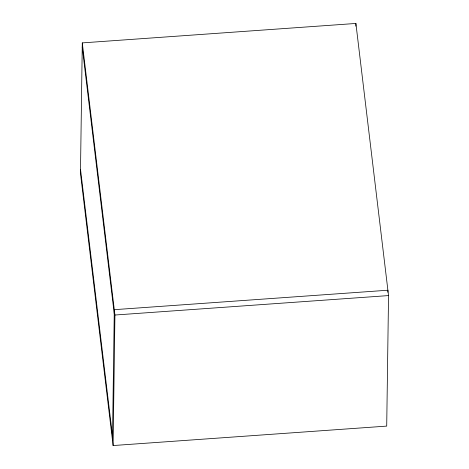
<?xml version="1.0" encoding="UTF-8"?>
<svg xmlns="http://www.w3.org/2000/svg" width="469" height="469" viewBox="0 0 469 469"><rect width="100%" height="100%" fill="white"/><g stroke="black" fill="none" stroke-linecap="round" stroke-linejoin="round"><path stroke-width="0.7" d="M82.286 42.896L80.463 173.419L113.111 445.55L386.714 426.104L388.537 295.581L355.889 23.45L82.286 42.896L114.934 315.027L113.111 445.55M112.472 440.198L114.295 309.675L387.892 290.223L387.863 292.263M355.848 26.17L355.889 23.45M114.934 315.027L388.537 295.581M82.227 46.976L114.237 313.749M80.521 169.344L112.531 436.117"/></g></svg>
